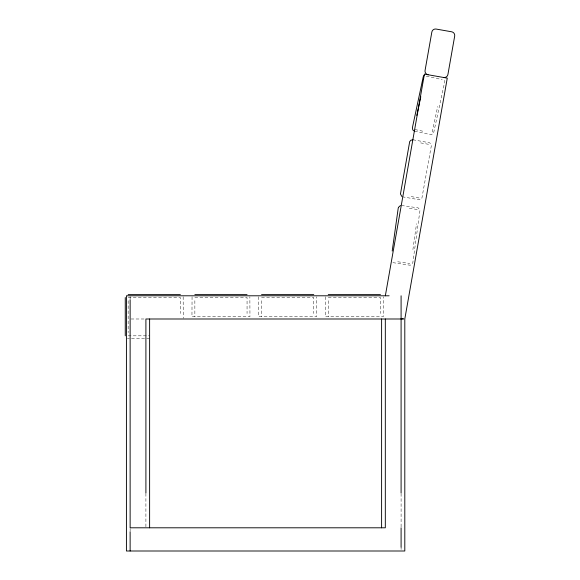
<?xml version="1.0" encoding="UTF-8"?>
<svg xmlns="http://www.w3.org/2000/svg" width="580" height="580" viewBox="0 0 580 580"><rect width="100%" height="100%" fill="white"/><g stroke="black" fill="none" stroke-linecap="round" stroke-linejoin="round"><path stroke-width="0.43" stroke-dasharray="2.9 2.17" d="M192.06 296.786L191.958 316.673L249.958 316.673L249.864 296.786M258.76 296.786L258.658 316.673L316.658 316.673L316.564 296.786M325.46 296.786L325.358 316.673L383.365 316.673L383.264 296.786M412.909 249.552L416.534 223.706M432.245 132.022L437.683 106.495M128.158 297.533L180.358 297.533L180.358 313.483M194.858 297.533L247.058 297.533L247.058 313.483M261.558 297.533L313.758 297.533L313.758 313.483M328.258 297.533L380.465 297.533L380.465 313.483M131.007 318.993L145.029 318.993M128.158 335.82L149.618 335.82M149.618 338.72L127.412 338.618M401.527 205.487L418.122 207.872L420.022 209.938L412.815 262.718L411.691 264.632L410.075 265.212L392.428 262.58M409.321 208.343L417.361 209.474M397.721 261.769L409.784 263.465M412.96 139.78L429.468 142.738L430.824 143.789L431.302 145.957L421.849 198.382L419.405 199.759L402.882 196.895M420.652 142.905L428.649 144.311M411.184 196.591L419.18 198.005M426.336 76.212L442.221 79.59M414.983 129.536L422.929 131.225M414.62 131.239L431.034 134.683L433.528 133.385L444.816 81.331L444.411 79.148M183.164 296.786L183.258 318.224M401.092 493.536L401.092 526.908M401.092 547.136L401.092 549.456M328.258 300.723L328.258 316.673M261.558 300.723L261.558 316.673M194.858 300.723L194.858 316.673M145.906 493.45L145.906 527.8M130.13 296.568L130.13 298.888M130.13 528.576L130.13 530.896M128.158 300.723L128.158 332.63"/><path stroke-width="0.87" d="M392.203 251.038L398.25 207.959M400.534 193.539L409.603 142.129M385.337 295.793L424.422 74.109L447.274 78.133L404.804 318.993L404.804 551L126.418 551L126.418 295.793L389.108 295.793M416.81 115.398L420.797 96.679M398.373 207.444L400.439 205.545M409.741 141.621L410.792 140.258L412.96 139.78M424.052 75.284L423.255 76.741L412.387 127.796L412.793 129.978L414.62 131.239M128.158 294.633L180.358 294.633M194.858 294.633L247.058 294.633M261.558 294.633L313.758 294.633M328.258 294.633L380.465 294.633M403.122 318.993L145.906 318.993L145.906 493M402.484 318.79L403.716 318.899M401.867 196.511L400.49 194.068M401.092 295.793L401.092 318.674M401.092 318.993L401.092 493M401.092 527.8L401.092 547.136M385.316 318.993L385.316 527.8L130.13 527.8L130.13 299.664M381.604 318.993L381.604 527.8M149.618 318.993L149.618 527.8M130.13 531.664L130.13 551M125.258 297.533L125.258 335.82M428.084 74.755A3.712 3.712 0 0 1 425.067 70.448L431.839 32.067A3.712 3.712 0 0 1 436.138 29.058L451.675 31.798A3.712 3.712 0 0 1 454.684 36.098L447.92 74.479A3.712 3.712 0 0 1 443.62 77.488"/></g></svg>
